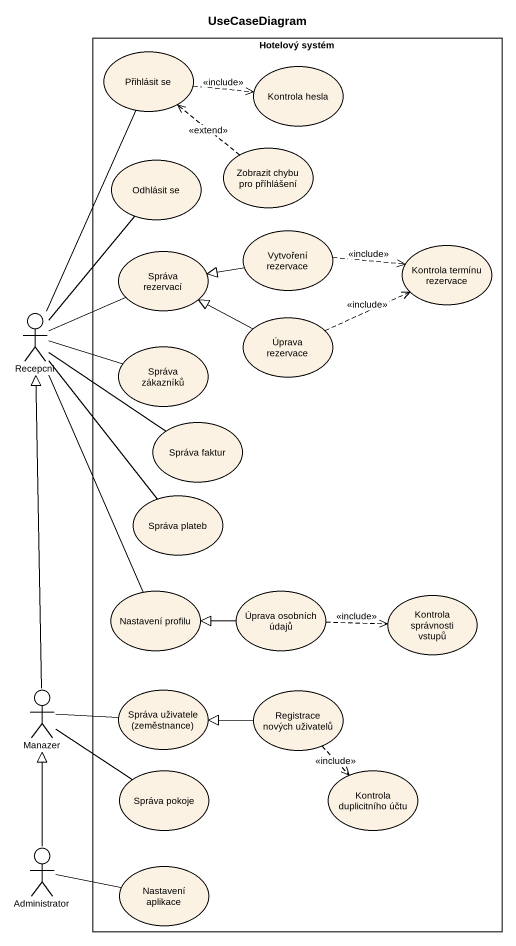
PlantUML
@startuml
title UseCaseDiagram
rectangle "Hotelový systém" as Hotelový_systém {
  usecase "Přihlásit se" as Přihlásit_se
  usecase "Kontrola hesla" as Kontrola_hesla
  usecase "Odhlásit se" as Odhlásit_se
  usecase "Zobrazit chybu pro příhlášení" as Zobrazit_chybu_pro
  usecase "Vytvoření rezervace" as Vytvoření_rezervace
  usecase "Kontrola termínu rezervace" as Kontrola_termínu_rezervace
  usecase "Správa rezervací" as Správa_rezervací
  usecase "Úprava rezervace" as Úprava_rezervace
  usecase "Správa zákazníků" as Správa_zákazníků
  usecase "Správa faktur" as Správa_faktur
  usecase "Správa plateb" as Správa_plateb
  usecase "Nastavení profilu" as Nastavení_profilu
  usecase "Úprava osobních údajů" as Úprava_osobních_údajů
  usecase "Kontrola správnosti vstupů" as Kontrola_správnosti_vstupů
  usecase "Správa uživatele (zeměstnance)" as Správa_uživatele_zeměstnance
  usecase "Registrace nových uživatelů" as Registrace_nových_uživatelů
  usecase "Správa pokoje" as Správa_pokoje
  usecase "Kontrola duplicitního účtu" as Kontrola_duplicitního_účtu
  usecase "Nastavení aplikace" as Nastavení_aplikace
}
actor Recepcni
actor Manazer
actor Administrator
Přihlásit_se .right.> Kontrola_hesla : <<include>>
Zobrazit_chybu_pro .up.> Přihlásit_se : <<extend>>
Vytvoření_rezervace .right.> Kontrola_termínu_rezervace : <<include>>
Vytvoření_rezervace -left-|> Správa_rezervací
Recepcni -up- Přihlásit_se
Recepcni -up- Odhlásit_se
Recepcni -right- Správa_rezervací
Recepcni -right- Správa_zákazníků
Recepcni -- Správa_faktur
Recepcni -- Správa_plateb
Recepcni -- Nastavení_profilu
Úprava_rezervace .right.> Kontrola_termínu_rezervace : <<include>>
Úprava_rezervace -left-|> Správa_rezervací
Úprava_osobních_údajů -left-|> Nastavení_profilu
Úprava_osobních_údajů .right.> Kontrola_správnosti_vstupů : <<include>>
Manazer -up-|> Recepcni
Manazer -right- Správa_uživatele_zeměstnance
Manazer -right- Správa_uživatele_zeměstnance
Manazer -right- Správa_pokoje
Manazer -right- Správa_pokoje
Registrace_nových_uživatelů -left-|> Správa_uživatele_zeměstnance
Registrace_nových_uživatelů ..> Kontrola_duplicitního_účtu : <<include>>
Administrator -up-|> Manazer
Administrator -right- Nastavení_aplikace
@enduml
